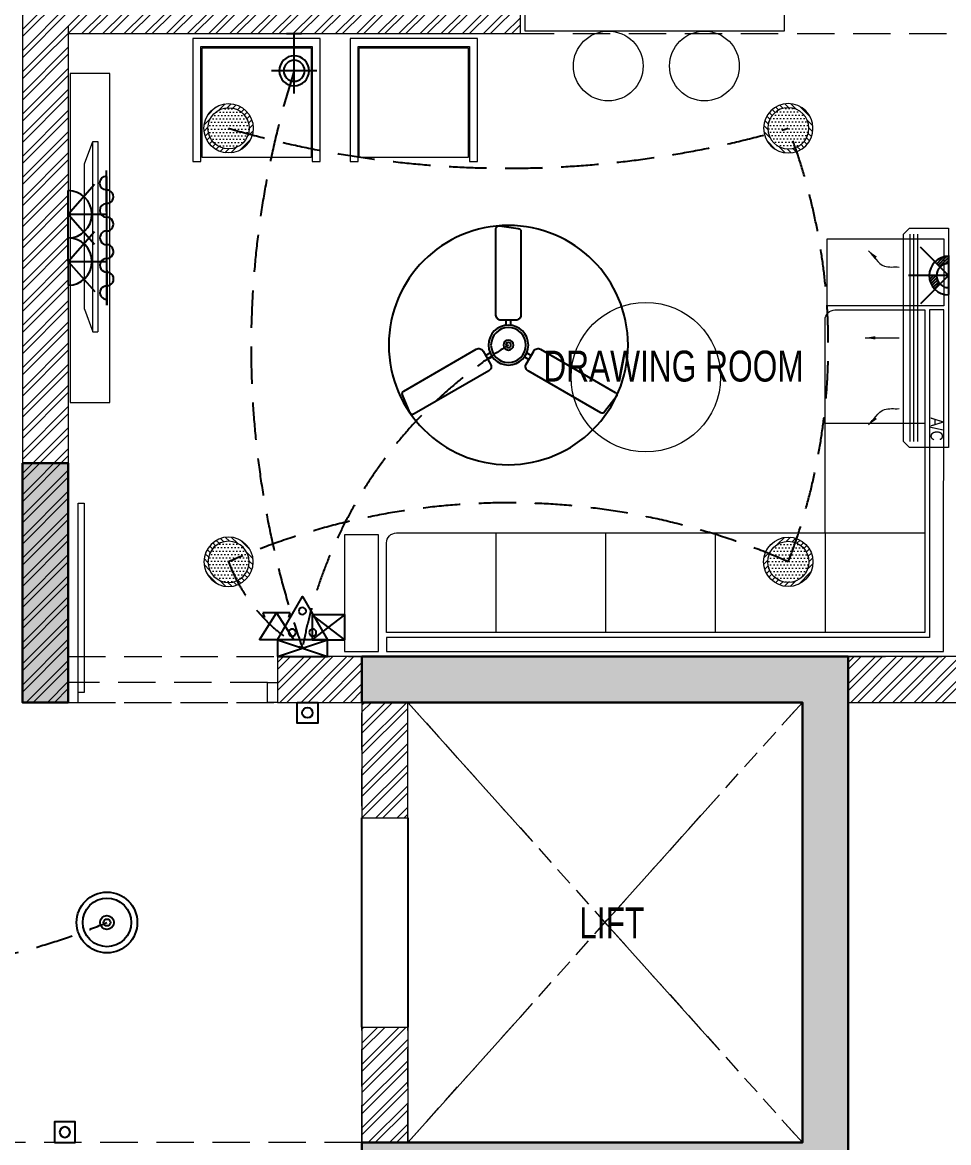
# Model space of a CAD drawing. Header units: inches. Extents: x 822859 to 1009930, y 496782 to 576896.
# Drawn here: x 838806 to 843453, y 551813 to 557433 of the extents above; entities that cross this region are included whole.
import ezdxf
from ezdxf.enums import TextEntityAlignment as Align

# ---------------------------------------------------------------- set-up
doc = ezdxf.new("R2010")
doc.units = ezdxf.units.IN
doc.header["$LTSCALE"] = 750
doc.header["$MEASUREMENT"] = 0
for name, pattern in [('DASHED', [0.75, 0.5, -0.25]), ('HIDDEN', [0.375, 0.25, -0.125]), ('HIDDEN2', [0.1875, 0.125, -0.0625])]:
    doc.linetypes.add(name, pattern=pattern)
for name, color, linetype, lineweight in [('1 x 15 W green led dl', 84, 'Continuous', 5), ('COLUMN', 5, 'Continuous', 13), ('d-fur', 250, 'Continuous', 9), ('DOOR-MSA', 8, 'Continuous', 13), ('DOTTED LINE-MSA', 8, 'HIDDEN2', 13), ('ELE-01-MSA', 8, 'Continuous', 18), ('FURNITURE-MSA', 251, 'Continuous', 5), ('HVAC-HW UNIT', 1, 'Continuous', 13), ('S_B4_230x425', 15, 'HIDDEN', 20), ('S_B4_230x575', 10, 'HIDDEN', 20), ('S_B4_CUT OUT LINE', 9, 'Continuous', 20), ('S_C_ABOVE HP TO TOP', 5, 'Continuous', 30), ('S_C_UP TO TOP', 7, 'Continuous', 30), ('TEXT ROOM NAME-MSA', 8, 'Continuous', 13), ('WALL HATCH-MSA', 251, 'Continuous', 9), ('WALL-MSA', 11, 'Continuous', 18), ('WINDOW-MSA', 8, 'Continuous', 13)]:
    doc.layers.add(name, color=color, linetype=linetype, lineweight=lineweight)
for name, color, linetype in [('AC 2 MODULE SWITCH', 6, 'DASHED'), ('CS SHEET', 7, 'Continuous'), ('E-18 wall light point', 3, 'Continuous'), ('E-40 call bell push point', 1, 'Continuous'), ('E-47 switch board', 1, 'Continuous'), ('E-49 5A plug point', 150, 'Continuous'), ('E-49a SB with 5A plug point', 5, 'Continuous'), ('E-51 15 A AC PLUG POINT', 6, 'Continuous'), ('E-55 telephone point', 6, 'Continuous'), ('E-56 television point', 4, 'Continuous'), ('ELE-02-MSA', 8, 'Continuous'), ('ELE.WALL BRACKET', 3, 'Continuous'), ("Emg-42 4' fan point", 30, 'Continuous'), ('PE-E-Electrical Control', 150, 'HIDDEN'), ('PE-E-Electrical Control_Emg.', 1, 'HIDDEN'), ('R.C.C HATCH-MSA', 250, 'Continuous')]:
    doc.layers.add(name, color=color, linetype=linetype)
doc.styles.add('125pt1.6', font='simplex.shx', dxfattribs={"width": 0.6, "height": 200})
doc.styles.add('Arial-Reg', font='swisscl.ttf', dxfattribs={"height": 155})
doc.styles.add('MtXpl_Swis721_LtCn_B', font='swisscl.ttf')
doc.styles.add('NARROW', font='ARIALN.TTF', dxfattribs={"height": 2.25})
doc.dimstyles.new('DIM_50', dxfattribs={"dimtxt": 200, "dimasz": 100, "dimexe": 25, "dimexo": 5, "dimgap": 25, "dimtad": 1, "dimdec": 0, "dimzin": 0, "dimdsep": 46, "dimtxsty": '125pt1.6', "dimblk": 'ARCHTICK', "dimcen": 0.09, "dimclrd": 8, "dimclre": 8, "dimclrt": 7, "dimaunit": 1, "dimadec": 4, "dimazin": 0, "dimtfac": 1, "dimtdec": 0, "dimtmove": 2, "dimatfit": 1, "dimfxl": 150, "dimfxlon": 1, "dimtolj": 1, "dimtzin": 0, "dimarcsym": 1})
pattern_1 = [(45, (-830625.795, -554021.86), (-53.0330086, 53.0330086), []), (45, (-830590.44, -554021.86), (-53.0330086, 53.0330086), [])]

# ---------------------------------------------------------------- blocks, each defined once
blk = doc.blocks.new('BLOCK-G & H TYPICAL COLOUMN')
at = {"layer": 'R.C.C HATCH-MSA'}
h = blk.add_hatch(color=256, dxfattribs=at)
h.dxf.hatch_style = 1
h.paths.add_polyline_path([(172697.62, -104207.75), (172688.57, -104207.75), (172688.57, -104255), (172697.62, -104255)])
h.paths.add_polyline_path([(172327.12, -104207.75), (172336.18, -104207.75), (172336.18, -104255), (172327.12, -104255)])
h.paths.add_polyline_path([(172819.88, -104207.75), (172819.88, -104216.81), (172867.12, -104216.81), (172867.12, -104207.75)])
h.paths.add_polyline_path([(172204.87, -104207.75), (172204.87, -104216.81), (172157.62, -104216.81), (172157.62, -104207.75)])
h.paths.add_polyline_path([(172561.18, -104240.06), (172552.12, -104240.06), (172552.12, -104287.31), (172561.18, -104287.31)])
h.paths.add_polyline_path([(172463.57, -104240.06), (172472.62, -104240.06), (172472.62, -104287.31), (172463.57, -104287.31)])
h.paths.add_polyline_path([(172177.87, -104422.2), (172177.87, -104431.25), (172130.62, -104431.25), (172130.62, -104422.2)])
h.paths.add_polyline_path([(172894.12, -104422.2), (172894.12, -104431.25), (172846.88, -104431.25), (172846.88, -104422.2)])
h.paths.add_polyline_path([(172336.12, -104486.75), (172336.12, -104495.81), (172288.87, -104495.81), (172288.87, -104486.75)])
h.paths.add_polyline_path([(172202.62, -104543.75), (172202.62, -104552.81), (172155.37, -104552.81), (172155.37, -104543.75)])
h.paths.add_polyline_path([(172822.13, -104543.75), (172822.13, -104552.81), (172869.37, -104552.81), (172869.37, -104543.75)])
h.paths.add_polyline_path([(172516.9, -104495.81), (172507.85, -104495.81), (172507.85, -104448.56), (172516.9, -104448.56)])
h.paths.add_polyline_path([(172697.62, -104104.25), (172688.57, -104104.25), (172688.57, -104057.01), (172697.62, -104057.01)])
h.paths.add_polyline_path([(172327.12, -104104.25), (172336.18, -104104.25), (172336.18, -104057.01), (172327.12, -104057.01)])
h.paths.add_polyline_path([(172819.88, -104104.25), (172819.88, -104095.2), (172867.12, -104095.2), (172867.12, -104104.25)])
h.paths.add_polyline_path([(172204.87, -104104.25), (172204.87, -104095.2), (172157.62, -104095.2), (172157.62, -104104.25)])
h.paths.add_polyline_path([(172561.18, -104071.94), (172552.12, -104071.94), (172552.12, -104024.7), (172561.18, -104024.7)])
h.paths.add_polyline_path([(172463.57, -104071.94), (172472.62, -104071.94), (172472.62, -104024.7), (172463.57, -104024.7)])
h.paths.add_polyline_path([(172177.87, -103889.81), (172177.87, -103880.75), (172130.62, -103880.75), (172130.62, -103889.81)])
h.paths.add_polyline_path([(172894.12, -103889.81), (172894.12, -103880.75), (172846.88, -103880.75), (172846.88, -103889.81)])
h.paths.add_polyline_path([(172336.12, -103825.25), (172336.12, -103816.2), (172288.87, -103816.2), (172288.87, -103825.25)])
h.paths.add_polyline_path([(172202.62, -103768.25), (172202.62, -103759.2), (172155.37, -103759.2), (172155.37, -103768.25)])
h.paths.add_polyline_path([(172822.13, -103768.25), (172822.13, -103759.2), (172869.37, -103759.2), (172869.37, -103768.25)])
h.paths.add_polyline_path([(172516.9, -103816.2), (172507.85, -103816.2), (172507.85, -103863.44), (172516.9, -103863.44)])
h.paths.add_polyline_path([(172548.37, -103699.31), (172548.37, -103690.25), (172595.62, -103690.25), (172595.62, -103699.31)])
h.paths.add_polyline_path([(172476.37, -103699.31), (172476.37, -103690.25), (172429.13, -103690.25), (172429.13, -103699.31)])
h.paths.add_polyline_path([(172726.82, -103612.31), (172726.82, -103603.25), (172774.06, -103603.25), (172774.06, -103612.31)])
h.paths.add_polyline_path([(172297.93, -103612.31), (172297.93, -103603.25), (172250.69, -103603.25), (172250.69, -103612.31)])
h.paths.add_polyline_path([(172920.37, -103523.81), (172920.37, -103514.75), (172857.56, -103514.75), (172857.56, -103523.81)])
h.paths.add_polyline_path([(172104.37, -103523.81), (172104.37, -103514.75), (172167.19, -103514.75), (172167.19, -103523.81)])
h.paths.add_polyline_path([(172476.37, -103492.94), (172467.32, -103492.94), (172467.32, -103445.7), (172476.37, -103445.7)])
h.paths.add_polyline_path([(172548.37, -103492.94), (172557.43, -103492.94), (172557.43, -103445.7), (172548.37, -103445.7)])
h.paths.add_polyline_path([(172663.43, -103454.75), (172759.5, -103454.75), (172759.5, -103349.7), (172663.43, -103349.7), (172663.43, -103358.75), (172750.44, -103358.75), (172750.44, -103445.7), (172663.43, -103445.7)])
h.paths.add_polyline_path([(172361.32, -103454.75), (172265.25, -103454.75), (172265.25, -103349.7), (172361.32, -103349.7), (172361.32, -103358.75), (172274.31, -103358.75), (172274.31, -103445.7), (172361.32, -103445.7)])
h.paths.add_polyline_path([(172428.37, -103358.75), (172419.32, -103358.75), (172419.32, -103311.51), (172428.37, -103311.51)])
h.paths.add_polyline_path([(172428.37, -103132.74), (172419.32, -103132.74), (172419.32, -103179.99), (172428.37, -103179.99)])
h.paths.add_polyline_path([(172151.62, -103286.75), (172151.62, -103277.7), (172104.37, -103277.7), (172104.37, -103286.75)])
h.paths.add_polyline_path([(172245.43, -103162.74), (172245.43, -103153.68), (172198.19, -103153.68), (172198.19, -103162.74)])
h.paths.add_polyline_path([(172428.37, -103021.25), (172419.32, -103021.25), (172419.32, -103068.5), (172428.37, -103068.5)])
h.paths.add_polyline_path([(172245.43, -102997.25), (172236.37, -102997.25), (172236.37, -103044.5), (172245.43, -103044.5)])
h.paths.add_polyline_path([(172104.37, -102997.25), (172104.37, -103006.31), (172151.62, -103006.31), (172151.62, -102997.25)])
h.paths.add_polyline_path([(172596.37, -103358.75), (172605.43, -103358.75), (172605.43, -103311.51), (172596.37, -103311.51)])
h.paths.add_polyline_path([(172596.37, -103132.74), (172605.43, -103132.74), (172605.43, -103179.99), (172596.37, -103179.99)])
h.paths.add_polyline_path([(172873.13, -103286.75), (172873.13, -103277.7), (172920.37, -103277.7), (172920.37, -103286.75)])
h.paths.add_polyline_path([(172779.32, -103162.74), (172779.32, -103153.68), (172826.56, -103153.68), (172826.56, -103162.74)])
h.paths.add_polyline_path([(172596.37, -103021.25), (172605.43, -103021.25), (172605.43, -103068.5), (172596.37, -103068.5)])
h.paths.add_polyline_path([(172779.32, -102997.25), (172788.37, -102997.25), (172788.37, -103044.5), (172779.32, -103044.5)])
h.paths.add_polyline_path([(172920.37, -102997.25), (172920.37, -103006.31), (172873.13, -103006.31), (172873.13, -102997.25)])
h.paths.add_polyline_path([(172548.37, -104612.7), (172548.37, -104621.75), (172595.62, -104621.75), (172595.62, -104612.7)])
h.paths.add_polyline_path([(172476.37, -104612.7), (172476.37, -104621.75), (172429.13, -104621.75), (172429.13, -104612.7)])
h.paths.add_polyline_path([(172297.93, -104699.7), (172297.93, -104708.75), (172250.69, -104708.75), (172250.69, -104699.7)])
h.paths.add_polyline_path([(172104.37, -104788.2), (172104.37, -104797.25), (172167.19, -104797.25), (172167.19, -104788.2)])
h.paths.add_polyline_path([(172726.82, -104699.7), (172726.82, -104708.75), (172774.06, -104708.75), (172774.06, -104699.7)])
h.paths.add_polyline_path([(172920.37, -104788.2), (172920.37, -104797.25), (172857.56, -104797.25), (172857.56, -104788.2)])
h.paths.add_polyline_path([(172476.37, -104819.06), (172467.32, -104819.06), (172467.32, -104866.31), (172476.37, -104866.31)])
h.paths.add_polyline_path([(172548.37, -104819.06), (172557.43, -104819.06), (172557.43, -104866.31), (172548.37, -104866.31)])
h.paths.add_polyline_path([(172663.43, -104857.25), (172759.5, -104857.25), (172759.5, -104962.31), (172663.43, -104962.31), (172663.43, -104953.25), (172750.44, -104953.25), (172750.44, -104866.31), (172663.43, -104866.31)])
h.paths.add_polyline_path([(172361.32, -104857.25), (172265.25, -104857.25), (172265.25, -104962.31), (172361.32, -104962.31), (172361.32, -104953.25), (172274.31, -104953.25), (172274.31, -104866.31), (172361.32, -104866.31)])
h.paths.add_polyline_path([(172428.37, -104953.25), (172419.32, -104953.25), (172419.32, -105000.5), (172428.37, -105000.5)])
h.paths.add_polyline_path([(172428.37, -105178.31), (172419.32, -105178.31), (172419.32, -105131.06), (172428.37, -105131.06)])
h.paths.add_polyline_path([(172151.62, -105025.25), (172151.62, -105034.31), (172104.37, -105034.31), (172104.37, -105025.25)])
h.paths.add_polyline_path([(172245.43, -105072.5), (172236.37, -105072.5), (172236.37, -105025.25), (172245.43, -105025.25)])
h.paths.add_polyline_path([(172428.37, -105290.75), (172419.32, -105290.75), (172419.32, -105243.51), (172428.37, -105243.51)])
h.paths.add_polyline_path([(172245.43, -105314.75), (172236.37, -105314.75), (172236.37, -105267.51), (172245.43, -105267.51)])
h.paths.add_polyline_path([(172104.37, -105277.35), (172113.43, -105277.35), (172113.43, -105314.75), (172104.37, -105314.75)])
h.paths.add_polyline_path([(172596.37, -104953.25), (172605.43, -104953.25), (172605.43, -105000.5), (172596.37, -105000.5)])
h.paths.add_polyline_path([(172596.37, -105178.31), (172605.43, -105178.31), (172605.43, -105131.06), (172596.37, -105131.06)])
h.paths.add_polyline_path([(172873.13, -105025.25), (172873.13, -105034.31), (172920.37, -105034.31), (172920.37, -105025.25)])
h.paths.add_polyline_path([(172788.37, -105025.25), (172779.32, -105025.25), (172779.32, -105072.5), (172788.37, -105072.5)])
h.paths.add_polyline_path([(172596.37, -105290.75), (172605.43, -105290.75), (172605.43, -105243.51), (172596.37, -105243.51)])
h.paths.add_polyline_path([(172779.32, -105314.75), (172788.37, -105314.75), (172788.37, -105267.51), (172779.32, -105267.51)])
h.paths.add_polyline_path([(172911.32, -105314.75), (172920.37, -105314.75), (172920.37, -105277.35), (172911.32, -105277.35)])
h.paths.add_polyline_path([(172688.63, -104486.75), (172688.63, -104495.81), (172735.87, -104495.81), (172735.87, -104486.75)])
h.paths.add_polyline_path([(172688.63, -103825.25), (172688.63, -103816.2), (172735.87, -103816.2), (172735.87, -103825.25)])
at = {"layer": 'COLUMN'}
for points in [[(172596.37, -103358.75), (172605.43, -103358.75), (172605.43, -103311.51), (172596.37, -103311.51)], [(172663.43, -103454.75), (172759.5, -103454.75), (172759.5, -103349.7), (172663.43, -103349.7), (172663.43, -103358.75), (172750.44, -103358.75), (172750.44, -103445.7), (172663.43, -103445.7)]]:
    blk.add_lwpolyline(points, close=True, dxfattribs=at)
blk = doc.blocks.new('G$C7997B730')
at = {"layer": 'FURNITURE-MSA'}
for p, q in [((36, 1324.9, 0), (0, 1324.9, 0)), ((0, 1324.9, 0), (0, 0, 0)), ((36, 1324.9, 0), (0, 1324.9, 0)), ((92.7, 1168.8, 0), (36, 1324.9, 0)), ((36, 0, 0), (36, 1324.9, 0)), ((92.7, 1168.8, 0), (36, 1324.9, 0)), ((92.7, 156.1, 0), (92.7, 1168.8, 0)), ((92.7, 156.1, 0), (36, 0, 0)), ((36, 0, 0), (0, 0, 0))]:
    blk.add_line(p, q, dxfattribs=at)
blk = doc.blocks.new('A$C0454f6c0')
at = {"layer": 'WINDOW-MSA', "ltscale": 5000}
for points in [[(0, 1050), (0, 1000), (-100, 1000), (-100, 1050)], [(0, 0), (0, 50), (-100, 50), (-100, 0)]]:
    blk.add_lwpolyline(points, close=True, dxfattribs=at)
at = {"layer": 'WINDOW-MSA', "linetype": 'HIDDEN'}
for points in [[(-100, 1000), (-100, 50)], [(0, 50), (0, 1000)]]:
    blk.add_lwpolyline(points, dxfattribs=at)
at = {"layer": 'WINDOW-MSA', "ltscale": 5000, "elevation": 0}
blk.add_lwpolyline([(-50, 50), (-1000, 50), (-1000, 80), (-50, 80)], close=True, dxfattribs=at)
blk = doc.blocks.new('A$Caebde61c')
at = {"layer": 'FURNITURE-MSA'}
for p, q in [((16523.6, -7780.8, 0), (17023.6, -7780.8, 0)), ((14873.6, -8832.1), (14873.6, -8332.1)), ((15423.6, -8832.1), (15423.6, -8332.1)), ((15973.6, -8832.1), (15973.6, -8332.1)), ((16523.6, -8332.1, 0), (16523.6, -8832.1, 0)), ((16523.6, -8332.1, 0), (17023.6, -8332.1, 0))]:
    blk.add_line(p, q, dxfattribs=at)
for points in [[(16318.6, -5814.6), (15018.6, -5814.6), (15018.6, -4939.6), (16318.6, -4939.6)], [(12936.1, -6027.1), (12736.1, -6027.1), (12736.1, -7677.1), (12936.1, -7677.1)], [(16533.9, -7193.5), (16533.9, -6857.1), (17118.9, -6857.1), (17118.9, -7193.5)], [(17118.9, -7213.5), (17048.6, -7213.5), (17048.6, -8857.1), (14323.6, -8857.1), (14323.6, -8927.1), (17118.6, -8927.1)], [(14283.7, -8342.4), (14113.6, -8342.4), (14113.6, -8927.4), (14283.7, -8927.4)]]:
    blk.add_lwpolyline(points, close=True, dxfattribs=at)
blk.add_lwpolyline([(17023.6, -8832.1), (14323.6, -8832.1), (14323.6, -8382.1, -0.414214), (14373.6, -8332.1), (16523.6, -8332.1), (16523.6, -7263.5, -0.414214), (16573.6, -7213.5), (17023.6, -7213.5), (17023.6, -8832.1)], format="xyb", dxfattribs=at)
for centre, radius in [((15436.2, -5989.6), 175), ((15918.6, -5989.6), 175), ((15624.5, -7550.7, 0), 375)]:
    blk.add_circle(centre, radius, dxfattribs=at)
blk = doc.blocks.new('DRHASHGSDG')
at = {"layer": 'WALL HATCH-MSA'}
h = blk.add_hatch(dxfattribs=at)
h.set_pattern_fill('ANSI32', color=256, scale=200)
h.set_pattern_definition(pattern_1)
h.paths.add_polyline_path([(8180.5, 9182.1), (8180.5, 0), (8410.5, 0), (8410.5, 3355), (10677.3, 3355), (10677.3, 4255), (10577.3, 4255), (10577.3, 3455), (8410.5, 3455), (8410.5, 9182.1)])
h = blk.add_hatch(dxfattribs=at)
h.set_pattern_fill('ANSI32', color=256, scale=200)
h.set_pattern_definition(pattern_1)
h.paths.add_polyline_path([(9460.5, 230), (9883.8, 230), (9883.8, 0), (9460.5, 0)])
h = blk.add_hatch(dxfattribs=at)
h.set_pattern_fill('ANSI32', color=256, scale=200)
h.set_pattern_definition(pattern_1)
h.paths.add_polyline_path([(12323.8, 230), (12323.8, 0), (13657.3, 0), (13657.3, 230)])
h = blk.add_hatch(dxfattribs=at)
h.set_pattern_fill('ANSI32', color=256, scale=200)
h.set_pattern_definition(pattern_1)
h.paths.add_polyline_path([(9883.8, 0), (10113.8, 0), (10113.8, -579.2), (9883.8, -579.2)])
h = blk.add_hatch(dxfattribs=at)
h.set_pattern_fill('ANSI32', color=256, scale=200)
h.set_pattern_definition(pattern_1)
h.paths.add_polyline_path([(10113.8, -2208.4), (10113.8, -1629.2), (9883.8, -1629.2), (9883.8, -2208.4)])
at = {"layer": 'd-fur', "ltscale": 100}
for points in [[(9035.9, 2713.9), (9075.9, 2713.9), (9075.9, 3290), (9634.6, 3290), (9634.6, 2713.9), (9674.6, 2713.9), (9674.6, 3330), (9035.9, 3330)], [(9824.6, 2713.9), (9864.6, 2713.9), (9864.6, 3290), (10423.3, 3290), (10423.3, 2713.9), (10463.3, 2713.9), (10463.3, 3330), (9824.6, 3330)], [(9628.6, 2733.9), (9081.9, 2733.9), (9081.9, 3284), (9628.6, 3284)], [(10417.3, 2733.9), (9870.6, 2733.9), (9870.6, 3284), (10417.3, 3284)]]:
    blk.add_lwpolyline(points, close=True, dxfattribs=at)
at = {"layer": 'DOTTED LINE-MSA'}
for p, q in [((10113.8, 0), (12093.8, -2208.4)), ((10113.8, -2208.4), (12093.8, 0))]:
    blk.add_line(p, q, dxfattribs=at)
at = {"layer": 'ELE-02-MSA'}
for p, q in [((9883.8, -1629.2), (9883.8, -579.2)), ((10113.8, -579.2), (10113.8, -1629.2))]:
    blk.add_line(p, q, dxfattribs=at)
at = {"layer": 'WALL-MSA'}
for p, q in [((8180.5, 9182.1), (8180.5, 0)), ((10677.3, 4255), (10677.3, 3355)), ((8410.5, 3355), (8410.5, 0)), ((8410.5, 3355), (10677.3, 3355)), ((8410.5, 0), (8180.5, 0)), ((9883.8, -1629.2), (9883.8, -2308.4))]:
    blk.add_line(p, q, dxfattribs=at)
for points in [[(9883.8, 230), (9460.5, 230), (9460.5, 0), (10113.8, 0)], [(9883.8, 230), (9883.8, -579.2), (10113.8, -579.2), (10113.8, 0)], [(9883.8, -1629.2), (10113.8, -1629.2), (10113.8, -2208.4), (9883.8, -2208.4)]]:
    blk.add_lwpolyline(points, dxfattribs=at)
blk.add_lwpolyline([(13657.3, 230), (12323.8, 230), (12323.8, 0), (13657.3, 0)], close=True, dxfattribs=at)
at = {"layer": 'COLUMN', "xscale": 25.4, "yscale": 25.4, "zscale": 25.4}
blk.add_blockref('BLOCK-G & H TYPICAL COLOUMN', (-4375767.4, 2625312.3), dxfattribs=at)
at = {"layer": 'DOOR-MSA', "extrusion": (1.86541e-41, 1.29247e-26, -1), "xscale": -1, "zscale": -1, "rotation": 89.99999999999997}
blk.add_blockref('A$C0454f6c0', (-8410.5, 0, 0), dxfattribs=at)
at = {"layer": 'ELE-01-MSA', "xscale": -0.7200000000000014, "yscale": 0.7200000000000014, "zscale": 0.7200000000000014}
blk.add_blockref('G$C7997B730', (8559, 1859.6, 0), dxfattribs=at)
at = {"layer": 'FURNITURE-MSA'}
blk.add_blockref('A$Caebde61c', (-4316.3, 9182.1), dxfattribs=at)
at = {"layer": 'TEXT ROOM NAME-MSA', "lineweight": 0}
for s, style, p in [('DRAWING ROOM', 'MtXpl_Swis721_LtCn_B', (10794.1, 1609.5)), ('LIFT', 'Arial-Reg', (10974.2, -1183.9))]:
    blk.add_text(s, height=155, dxfattribs=dict(at, style=style)).set_placement(p)
blk = doc.blocks.new('C-230x1200')
at = {"layer": 'S_C_ABOVE HP TO TOP'}
h = blk.add_hatch(color=250, dxfattribs=at)
h.dxf.hatch_style = 1
h.paths.add_polyline_path([(-230, 1200), (-230, 0), (0, 0), (0, 1200)])
at = {"layer": 'S_C_ABOVE HP TO TOP', "color": 8}
blk.add_lwpolyline([(0, 1200), (-230, 1200), (-230, 0), (0, 0)], close=True, dxfattribs=at)
blk = doc.blocks.new('zw$A6E')
at = {"layer": 'S_C_UP TO TOP', "lineweight": 0}
h = blk.add_hatch(color=250, dxfattribs=at)
h.dxf.hatch_style = 1
h.paths.add_polyline_path([(-2210, -2438.4), (230, -2438.4), (230, 230), (-2210, 230), (-2210, 0), (0, 0), (0, -2208.4), (-2210, -2208.4)])
h = blk.add_hatch(color=250, dxfattribs=at)
h.dxf.hatch_style = 1
h.paths.add_polyline_path([(230, 0), (230, 230), (-2210, 230), (-2210, 0), (0, 0), (0, -2208.4), (-2210, -2208.4), (-2210, -2438.4), (230, -2438.4)])
at = {"layer": 'S_B4_230x425', "color": 8}
blk.add_line((-3683.3, 3355), (733.5, 3355), dxfattribs=at)
at = {"layer": 'S_B4_230x575', "color": 8}
for p, q in [((-3683.3, 4516.4), (-3683.3, 1200)), ((-3683.3, 230), (-2210, 230)), ((230, 230), (1563.5, 230)), ((-3683.3, 0), (-2210, 0)), ((-2210, -2208.4), (-2210, 0)), ((-1980, -2208.4), (-1980, 0)), ((230, 0), (1563.5, 0)), ((-2210, -2208.4), (-4902.5, -2208.4)), ((230, -2208.4), (230, -2438.4))]:
    blk.add_line(p, q, dxfattribs=at)
at = {"layer": 'S_B4_CUT OUT LINE', "color": 252, "linetype": 'HIDDEN', "ltscale": 5}
for p, q in [((-1980, -2208.4), (0, 0)), ((-1980, 0), (0, -2208.4))]:
    blk.add_line(p, q, dxfattribs=at)
at = {"layer": 'S_C_UP TO TOP', "elevation": 0}
blk.add_lwpolyline([(-2210, -2438.4), (230, -2438.4), (230, 230), (-2210, 230), (-2210, 0), (0, 0), (0, -2208.4), (-2210, -2208.4)], close=True, dxfattribs=at)
blk.add_lwpolyline([(230, 0), (230, 0), (230, 230), (230, 230), (230, 230), (-2210, 230), (-2210, 0), (0, 0), (0, -2208.4), (-2210, -2208.4), (-2210, -2438.4), (230, -2438.4), (230, 0)], dxfattribs=at)
at = {"layer": 'S_C_ABOVE HP TO TOP', "xscale": -1}
blk.add_blockref('C-230x1200', (-3913.3, 0), dxfattribs=at)
blk = doc.blocks.new('EL WALL BRACKET')
at = {"layer": 'ELE.WALL BRACKET'}
for major_axis, start_param, end_param in [((-107.7, 107.7), 0.785398, 7.068583), ((86.1, 86.1), 2.356194490192304, 8.639379797371891), ((-24.5, 24.5), 0.785398, 7.068583), ((12.2, 12.2), 2.356194490189837, 8.639379797369424)]:
    blk.add_ellipse((0, 0), major_axis=major_axis, ratio=1, start_param=start_param, end_param=end_param, dxfattribs=at)
blk = doc.blocks.new('F12')
at = {"color": 7}
for p, q in [((-0.115, 0.993), (-0.115, 1.25)), ((0.115, 0.993), (0.115, 1.25)), ((-0.918, -0.397), (-1.14, -0.525)), ((0.918, -0.397), (1.14, -0.525)), ((-0.803, -0.596), (-1.025, -0.725)), ((0.803, -0.596), (1.025, -0.725))]:
    blk.add_line(p, q, dxfattribs=at)
for points in [[(-0.375, 1.25), (0.375, 1.25, 0.414214), (0.625, 1.5), (0.625, 5.831, 0.453094), (0.455, 5.98), (-0.495, 5.855, 0.376373), (-0.625, 5.706), (-0.625, 1.5, 0.414214)], [(-0.895, -0.95), (-1.27, -0.3, 0.414214), (-1.612, -0.209), (-5.362, -2.374, 0.453094), (-5.406, -2.596), (-4.823, -3.356, 0.376373), (-4.629, -3.394), (-0.987, -1.291, 0.414214)], [(1.27, -0.3), (0.895, -0.95, 0.414214), (0.987, -1.291), (4.737, -3.457, 0.453094), (4.951, -3.384), (5.318, -2.499, 0.376373), (5.254, -2.312), (1.612, -0.209, 0.414214)]]:
    blk.add_lwpolyline(points, format="xyb", close=True, dxfattribs=at)
for radius in [6, 1, 0.25]:
    blk.add_circle((0, 0), radius)
for radius in [0.875, 0.125]:
    blk.add_circle((0, 0), radius, dxfattribs=at)
blk = doc.blocks.new('P-01')
for p, q in [((-0.5, 0), (-0.5, 3.094)), ((-0.5, 0), (-2.906, 2.115)), ((-0.5, 0), (1.906, 2.115)), ((1.405, 0), (-2.405, 0))]:
    blk.add_line(p, q)
blk.add_arc((-0.5, -0.001), 1.905, 0.02927, 179.97073)
blk = doc.blocks.new('A$C39A77DF2')
at = {"layer": 'E-49 5A plug point', "xscale": -62.36633987703786, "yscale": 62.36633987703786, "zscale": 79.20525164419156, "rotation": 270}
blk.add_blockref('P-01', (0, 31.2), dxfattribs=at)
blk = doc.blocks.new('TV-02')
at = {"const_width": 0.171}
blk.add_lwpolyline([(4.516, 0), (-6.36, 0)], dxfattribs=at)
at = {"ltscale": 100}
for centre, major_axis, start_param, end_param in [((-5.335, 0), (0.39, 0.39), 5.497787, 8.63938), ((-3.129, 0), (0.39, 0.39), 5.497787, 8.63938), ((-0.922, 0), (0.39, 0.39), 5.497787, 8.63938), ((0.181, 0), (0.39, 0.39), 2.356194, 5.497787), ((1.284, 0), (-0.39, 0.39), 3.926991, 7.068583), ((2.388, 0), (0.39, 0.39), 2.356194, 5.497787), ((3.491, 0), (-0.39, 0.39), 3.926991, 7.068583), ((-4.232, 0), (0.39, 0.39), 2.356194, 5.497787), ((-2.025, 0), (-0.39, 0.39), 0.785398, 3.926991)]:
    blk.add_ellipse(centre, major_axis=major_axis, ratio=1, start_param=start_param, end_param=end_param, dxfattribs=at)
blk = doc.blocks.new('DLL')
at = {"linetype": 'HIDDEN'}
h = blk.add_hatch(dxfattribs=at)
h.set_pattern_fill('ANSI31', color=256, scale=0.255)
h.set_pattern_definition([(45, (0, 0), (-0.57249, 0.57249), [])])
h.paths.add_polyline_path([(4.64, 0, -1), (-4.64, 0, -1)])
h.paths.add_polyline_path([(-3.87, 0, 1), (3.87, 0, 1)], flags=16)
h = blk.add_hatch(dxfattribs=at)
h.set_pattern_fill('DOTS', color=8, scale=0.4)
h.set_pattern_definition([(0, (0, 0), (0.3175, 0.635), [0, -0.635])])
h.paths.add_polyline_path([(-3.87, 0, 1), (3.87, 0, 1)])
for radius in [4.64, 3.87]:
    blk.add_circle((0, 0), radius)
blk = doc.blocks.new('_ArchTick')
at = {"color": 0, "linetype": 'ByBlock', "const_width": 0.15}
blk.add_lwpolyline([(-0.5, -0.5), (0.5, 0.5)], dxfattribs=at)
blk = doc.blocks.new('P ONB-01')
at = {"ltscale": 0.4}
blk.add_lwpolyline([(1.809, 0), (0, 3.133), (-1.809, 0)], close=True, dxfattribs=at)
for centre in [(0, 2.089), (-0.746, 0.522), (0.746, 0.522)]:
    blk.add_circle(centre, 0.259, dxfattribs=at)
blk = doc.blocks.new('TP-01')
for p, q in [((0.01, 3.04), (-1.94, 0)), ((-1.53, 3.04), (1.56, 3.04)), ((-1.39, 2.51), (-1.53, 3.04)), ((1.94, 0), (0.01, 3.04)), ((1.56, 3.04), (1.38, 2.52)), ((-1.94, 0), (1.94, 0))]:
    blk.add_line(p, q)
blk = doc.blocks.new('WL-01')
for points in [[(-3.57, 2.18), (-3.57, -2.18)], [(-5.74, 0), (0, 0)], [(0, -0.72), (0, 0.72)]]:
    blk.add_lwpolyline(points)
for radius in [1.44, 1.01]:
    blk.add_circle((-3.57, 0), radius)
blk = doc.blocks.new('A$C4D7A2C8D')
blk.add_lwpolyline([(4, -1.68), (-6, -1.68), (-6, 1.68), (4, 1.68)], close=True)
for points in [[(4, 1.68), (-6, -1.68)], [(4, -1.68), (-6, 1.68)]]:
    blk.add_lwpolyline(points)
blk = doc.blocks.new('AC SWITCH')
at = {"layer": 'AC 2 MODULE SWITCH', "color": 5, "linetype": 'ByBlock'}
for p, q in [((0, 2.95), (4.5, -2.95)), ((0, -2.95), (4.5, 2.95))]:
    blk.add_line(p, q, dxfattribs=at)
blk.add_lwpolyline([(0, 2.95), (4.5, 2.95), (4.5, -2.95), (0, -2.95)], close=True, dxfattribs=at)
blk = doc.blocks.new('BE')
at = {"flags": 128}
blk.add_lwpolyline([(-1, 0), (1, 0), (1, 2), (-1, 2)], close=True, dxfattribs=at)
blk.add_lwpolyline([(-0.5, 1, 1), (0.5, 1, 1)], format="xyb", close=True, dxfattribs=at)
blk = doc.blocks.new('A$C48C83B35')
at = {"layer": 'E-51 15 A AC PLUG POINT'}
h = blk.add_hatch(dxfattribs=at)
h.set_pattern_fill('ANSI31', color=256, scale=3.615362, style=0)
h.set_pattern_definition([(135, (0, -12.33788), (-0.28322, -0.28322), [])])
edge = h.paths.add_edge_path()
edge.add_ellipse((0, -12.34), major_axis=(1.69, -1.69), ratio=1, start_angle=270, end_angle=315)
edge.add_line((0, -14.73), (0, -16.18))
edge.add_ellipse((0, -12.34), major_axis=(2.72, -2.72), ratio=1, start_angle=270, end_angle=315, ccw=False)
edge.add_line((-2.72, -15.06), (-1.69, -14.03))
edge = h.paths.add_edge_path()
edge.add_ellipse((0, -12.34), major_axis=(1.69, -1.69), ratio=1, start_angle=180, end_angle=225)
edge.add_line((-2.39, -12.34), (-3.85, -12.34))
edge.add_ellipse((0, -12.34), major_axis=(2.72, -2.72), ratio=1, start_angle=180, end_angle=225, ccw=False)
edge.add_line((-2.72, -9.62), (-1.69, -10.65))
for p, q in [((0, -12.34), (-5.6, -6.74)), ((0, -16.3), (0, -8.61)), ((0, -12.34), (-7.92, -12.34)), ((0, -12.34), (-5.6, -17.94))]:
    blk.add_line(p, q, dxfattribs=at)
at = {"layer": 'E-51 15 A AC PLUG POINT', "color": 180, "linetype": 'ByBlock', "lineweight": 5}
for points in [[(-8.93, 20.57), (-7.76, 21.73)], [(-8.93, 20.57), (-8.93, -20.57)], [(-7.76, -21.73), (0, -21.73), (0, 21.73), (-7.76, 21.73)], [(-7.71, -20.57), (-7.71, 20.57)], [(-6.93, -20.57), (-6.93, 20.57)], [(-6.15, -20.57), (-6.15, 20.57)], [(-8.93, -20.57), (-7.76, -21.73)]]:
    blk.add_lwpolyline(points, dxfattribs=at)
at = {"layer": 'E-51 15 A AC PLUG POINT', "extrusion": (0, 0, -1)}
for major_axis in [(-2.72, 2.72), (-1.69, 1.69)]:
    blk.add_ellipse((0, -12.34), major_axis=major_axis, ratio=1, start_param=3.926991, end_param=7.068583, dxfattribs=at)
at = {"layer": 'E-51 15 A AC PLUG POINT', "color": 1, "style": 'NARROW', "text_generation_flag": 4}
blk.add_text(' A/C', height=2.445, rotation=90, dxfattribs=at).set_placement((-3.57, 17.69), align=Align.CENTER)
at = {"layer": 'E-51 15 A AC PLUG POINT', "color": 180, "linetype": 'ByBlock', "lineweight": 5, "path_type": 1}
for points, override in [([(-15.9, 17.26), (-12.7, 14.21), (-9.83, 14.04)], {"dimasz": 2, "dimclrd": 153}), ([(-16.54, 0), (-9.83, 0)], {"dimscale": 1, "dimasz": 2, "dimclrd": 153}), ([(-15.9, -17.26), (-12.7, -14.21), (-9.83, -14.04)], {"dimasz": 2, "dimclrd": 153})]:
    blk.add_leader(points, dimstyle='DIM_50', override=override, dxfattribs=at)
blk = doc.blocks.new('A$C596C225D')
at = {"color": 0, "linetype": 'Continuous', "xscale": 25.30797101452029, "yscale": 25.30797101452029, "zscale": 25.30797101452029}
blk.add_blockref('A$C48C83B35', (0, 0), dxfattribs=at)

msp = doc.modelspace()

# ---------------------------------------------------------------- linework, layer by layer
at = {"layer": 'PE-E-Electrical Control'}
for centre, radius, start, end in [((844507.5, 555804.1), 4553.9, 162.2759, 199.3682), ((841244.7, 561724.3), 5022.7, 253.7655, 286.2345), ((839804.5, 555814.4), 3045.2, 339.0767, 20.9233), ((842441.3, 553889.7), 2266.3, 121.8691, 169.7257), ((841244.7, 551545.1), 3477.9, 66.187, 113.813), ((840612, 555012.3), 822.6, 200.3047, 240.849)]:
    msp.add_arc(centre, radius, start, end, dxfattribs=at)
at = {"layer": 'PE-E-Electrical Control_Emg.'}
msp.add_arc((837951.7, 556001.2), 3338.3, 247.4728, 292.5272, dxfattribs=at)

# ---------------------------------------------------------------- block references
at = {"layer": '1 x 15 W green led dl', "yscale": 26.68998742498368, "zscale": 26.68998742498368}
for p, xscale, rotation in [((839840.5, 556901.9), 26.68998742498368, 179.9999531667485), ((842648.9, 556901.9), -26.68998742498368, 180.0000468332514), ((839840.5, 554726.9), -26.68998742498368, 4.683325151533133e-05), ((842648.9, 554726.9), 26.68998742498368, 359.9999531667485)]:
    msp.add_blockref('DLL', p, dxfattribs=dict(at, xscale=xscale, rotation=rotation))
at = {"layer": 'AC 2 MODULE SWITCH', "linetype": 'ByBlock', "xscale": -27.68057364411916, "yscale": 27.68057364411916, "zscale": 27.68057364411916, "rotation": 270}
msp.add_blockref('AC SWITCH', (840341.9, 554335.9), dxfattribs=at)
at = {"layer": 'CS SHEET', "color": 2}
for name, p in [('DRHASHGSDG', (830625.8, 554021.9)), ('zw$A6E', (842719.6, 554021.9))]:
    msp.add_blockref(name, p, dxfattribs=at)
at = {"layer": 'E-18 wall light point', "extrusion": (-2.57282e-44, -7.31174e-44, -1), "xscale": 52.2434333334803, "yscale": 52.2434333334803, "zscale": -66.34916033381609, "rotation": 89.99048087194421}
msp.add_blockref('WL-01', (-840169.7, 557376.9), dxfattribs=at)
at = {"layer": 'E-40 call bell push point', "yscale": 52.14198412257963, "zscale": 52.14198412257963}
for p, xscale, rotation in [((840236.3, 554021.9), -52.14198412257963, 179.9999999901742), ((839019.2, 551813.5, 0), 52.14198412257963, 9.825841555269825e-09)]:
    msp.add_blockref('BE', p, dxfattribs=dict(at, xscale=xscale, rotation=rotation))
at = {"layer": 'E-47 switch board', "linetype": 'Continuous', "xscale": -24.99999999999999, "yscale": 24.99999999999999, "zscale": 24.99999999999999, "rotation": 0.00951912793853034}
msp.add_blockref('A$C4D7A2C8D', (840186.3, 554293.9), dxfattribs=at)
at = {"layer": 'E-49 5A plug point', "linetype": 'Continuous', "xscale": -1, "rotation": 180.2034385917277}
for p in [(839035.9, 556470.7), (839036.7, 556233)]:
    msp.add_blockref('A$C39A77DF2', p, dxfattribs=at)
at = {"layer": 'E-49a SB with 5A plug point', "xscale": -69.1073150159614, "yscale": 69.1073150159614, "zscale": 69.1073150159614}
msp.add_blockref('P ONB-01', (840211.3, 554335.9), dxfattribs=at)
at = {"layer": 'E-55 telephone point', "extrusion": (2.57282e-44, 7.31174e-44, -1), "xscale": 44.54238040196059, "yscale": 44.54238040196059, "zscale": -56.56882310934848}
msp.add_blockref('TP-01', (-840081.8, 554335.9), dxfattribs=at)
at = {"layer": 'E-56 television point', "xscale": 62.36633987703788, "yscale": 62.36633987703788, "zscale": 79.20525164419156, "rotation": 90.20343859172775}
msp.add_blockref('TV-02', (839228.8, 556409.8), dxfattribs=at)
at = {"layer": 'ELE.WALL BRACKET'}
msp.add_blockref('EL WALL BRACKET', (839230.6, 552917.7), dxfattribs=at)
at = {"layer": "Emg-42 4' fan point", "extrusion": (7.31174e-44, -2.57282e-44, -1), "xscale": 100.0000000155219, "yscale": 100.0000000155219, "zscale": -100.0000000155219}
msp.add_blockref('F12', (-841244.7, 555814.4), dxfattribs=at)
at = {"layer": 'HVAC-HW UNIT', "linetype": 'Continuous', "xscale": -1, "rotation": 180}
msp.add_blockref('A$C596C225D', (843453.1, 555850.7), dxfattribs=at)

doc.saveas('drawing.dxf')
